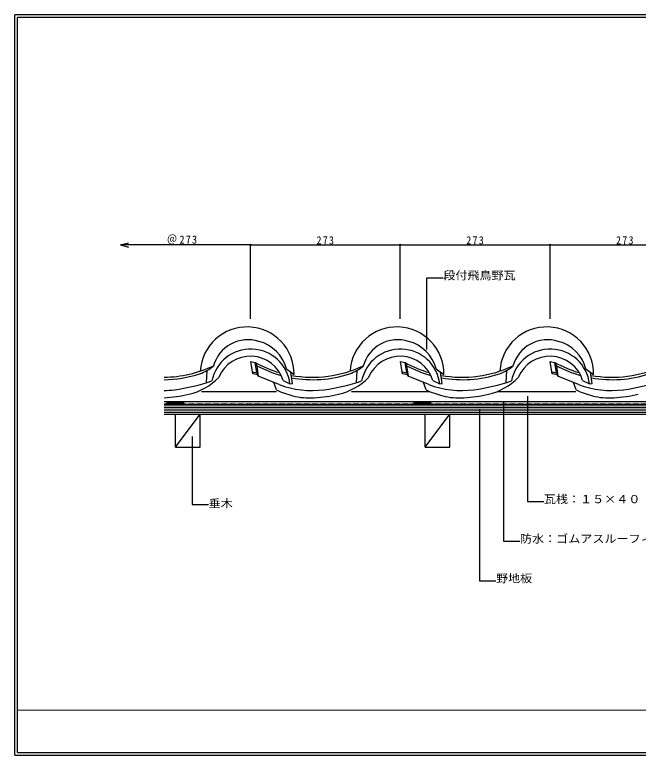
# Model space of a CAD drawing. Units: millimetres, scale not verified. Extents: x -1898 to 2142, y -2692 to 1538.
# Drawn here: x 152 to 1288, y -2692 to -1342 of the extents above; entities that cross this region are included whole.
import ezdxf
from ezdxf.enums import TextEntityAlignment as Align

# ---------------------------------------------------------------- set-up
doc = ezdxf.new("R2010")
doc.units = ezdxf.units.MM
doc.header["$LTSCALE"] = 5
doc.header["$PDMODE"] = 32
doc.header["$PDSIZE"] = 2.5
doc.linetypes.add('DASHED2', pattern=[3, 2, -1])
doc.layers.add('0-A', color=2, linetype='Continuous', lineweight=25)
doc.styles.add('ＭＳ ゴシック', font='')
doc.styles.get('ＭＳ ゴシック').set_extended_font_data('MS Gothic')

msp = doc.modelspace()

# ---------------------------------------------------------------- linework, layer by layer
at = {"layer": '0-A', "color": 7}
for p, q in [((151.807, -2691.853), (151.807, -1341.853)), ((2141.806, -1341.853), (151.807, -1341.853)), ((492.395, -2028.492), (628.685, -2028.492)), ((765.395, -2028.492), (907.819, -2028.492)), ((1031.662, -2028.492), (1174.684, -2028.492)), ((423.784, -2046.936), (1778.261, -2046.936)), ((151.807, -2691.853), (2141.806, -2691.853))]:
    msp.add_line(p, q, dxfattribs=at)
at = {"layer": '0-A'}
for p, q in [((156.806, -2686.853), (156.806, -1346.853)), ((2136.806, -1346.853), (156.806, -1346.853)), ((585.432, -1996.573), (581.885, -1974.202)), ((593.211, -1994.783), (590.206, -1976.02)), ((593.079, -1981.664), (595.675, -2000.992)), ((858.432, -1996.573), (854.885, -1974.202)), ((866.211, -1994.783), (863.206, -1976.02)), ((866.079, -1981.664), (868.676, -2000.992)), ((1131.432, -1996.573), (1127.885, -1974.202)), ((1139.211, -1994.783), (1136.206, -1976.02)), ((1139.079, -1981.664), (1141.675, -2000.992)), ((502.074, -1990.546), (500.805, -2012.735)), ((584.86, -1992.969), (593.211, -1994.783)), ((594.76, -1998.599), (585.432, -1996.573)), ((646.792, -1987.539), (660.952, -1997.641)), ((657.975, -2014.244), (655.072, -1993.446)), ((775.074, -1990.546), (773.805, -2012.735)), ((857.86, -1992.969), (866.211, -1994.783)), ((867.76, -1998.599), (858.432, -1996.573)), ((919.792, -1987.539), (933.952, -1997.641)), ((930.975, -2014.244), (928.072, -1993.446)), ((1048.074, -1990.546), (1046.805, -2012.735)), ((1130.861, -1992.969), (1139.211, -1994.783)), ((1140.76, -1998.599), (1131.432, -1996.573)), ((1192.792, -1987.539), (1206.952, -1997.641)), ((1203.975, -2014.244), (1201.072, -1993.446)), ((640.832, -2008.66), (653.366, -2014.917)), ((913.832, -2008.66), (926.366, -2014.917)), ((1186.832, -2008.66), (1199.366, -2014.917)), ((628.846, -2025.967), (624.007, -2012.384)), ((653.366, -2014.917), (657.975, -2014.244)), ((901.846, -2025.967), (897.007, -2012.384)), ((926.366, -2014.917), (930.975, -2014.244)), ((1174.846, -2025.967), (1170.007, -2012.384)), ((1199.366, -2014.917), (1203.975, -2014.244)), ((156.806, -2686.853), (2136.806, -2686.853))]:
    msp.add_line(p, q, dxfattribs=at)
at = {"layer": '0-A', "color": 6}
for p, q in [((344.394, -1761.486), (358.883, -1765.368)), ((581.563, -1896.485), (581.563, -1761.486)), ((581.563, -1761.486), (854.563, -1761.486)), ((854.563, -1896.485), (854.563, -1761.486)), ((854.563, -1761.486), (1127.563, -1761.486)), ((1127.563, -1896.485), (1127.563, -1761.486)), ((1127.563, -1761.486), (1400.563, -1761.486)), ((902.839, -1821.305), (932.839, -1821.305)), ((902.839, -1952.318), (902.839, -1821.305)), ((1086.248, -2037.081), (1086.248, -2229.303)), ((1042.586, -2048.565), (1042.586, -2301.49)), ((998.923, -2060.494), (998.923, -2373.678)), ((475.082, -2110.668), (475.082, -2234.739)), ((475.082, -2234.739), (505.081, -2234.739)), ((1086.248, -2229.303), (1116.248, -2229.303)), ((1042.586, -2301.49), (1072.586, -2301.49)), ((998.923, -2373.678), (1028.923, -2373.678))]:
    msp.add_line(p, q, dxfattribs=at)
at = {"layer": '0-A', "color": 6, "linetype": 'DASHED2'}
msp.add_line((423.784, -2051.009), (1809.338, -2051.009), dxfattribs=at)
at = {"layer": '0-A', "color": 3}
for p, q in [((429.563, -2049.936), (459.563, -2046.936)), ((879.563, -2049.936), (909.563, -2046.936)), ((423.784, -2052.081), (1901.563, -2052.081)), ((423.784, -2070.081), (1901.563, -2070.081)), ((444.563, -2130.081), (489.564, -2070.081)), ((444.563, -2130.081), (444.563, -2070.081)), ((899.563, -2130.081), (944.564, -2070.081)), ((899.563, -2130.081), (899.563, -2070.081))]:
    msp.add_line(p, q, dxfattribs=at)
at = {"layer": '0-A', "color": 4, "lineweight": 9}
for p, q in [((423.784, -2055.081), (1901.563, -2055.081)), ((423.784, -2058.081), (1901.563, -2058.081)), ((423.784, -2061.081), (1901.563, -2061.081)), ((423.784, -2064.081), (1901.563, -2064.081)), ((423.784, -2067.081), (1901.563, -2067.081)), ((156.806, -2609.493), (2136.806, -2609.493))]:
    msp.add_line(p, q, dxfattribs=at)
at = {"layer": '0-A', "color": 6}
msp.add_lwpolyline([(581.563, -1761.486), (344.394, -1761.486), (358.883, -1757.603)], dxfattribs=at)
at = {"layer": '0-A'}
for points in [[(581.885, -1974.202), (590.206, -1976.02), (593.079, -1981.664)], [(854.885, -1974.202), (863.206, -1976.02), (866.079, -1981.664)], [(1127.885, -1974.202), (1136.206, -1976.02), (1139.079, -1981.664)], [(593.211, -1994.783), (594.76, -1998.599), (594.491, -1999.649)], [(866.211, -1994.783), (867.76, -1998.599), (867.491, -1999.649)], [(1139.211, -1994.783), (1140.76, -1998.599), (1140.491, -1999.649)], [(633.485, -2016.195), (595.675, -2000.992), (594.491, -1999.649)], [(906.485, -2016.195), (868.676, -2000.992), (867.491, -1999.649)], [(1179.485, -2016.195), (1141.675, -2000.992), (1140.491, -1999.649)]]:
    msp.add_lwpolyline(points, dxfattribs=at)
at = {"layer": '0-A', "color": 3}
for points in [[(429.563, -2049.936), (429.563, -2046.936), (459.563, -2046.936), (459.563, -2049.936)], [(879.563, -2049.936), (879.563, -2046.936), (909.563, -2046.936), (909.563, -2049.936)]]:
    msp.add_lwpolyline(points, close=True, dxfattribs=at)
for points in [[(444.563, -2130.081), (489.564, -2130.081), (489.564, -2070.081)], [(899.563, -2130.081), (944.564, -2130.081), (944.564, -2070.081)]]:
    msp.add_lwpolyline(points, dxfattribs=at)
at = {"layer": '0-A'}
for centre, radius, start, end in [((575.387, -1996.529), 85.572, 359.2552, 176.60234), ((848.387, -1996.529), 85.572, 359.2552, 176.60234), ((1121.387, -1996.529), 85.572, 359.2552, 176.60234), ((576.971, -1999.668), 65.374, 72.55406, 164.65234), ((579.298, -2004.789), 69.664, 14.33627, 75.64369), ((849.971, -1999.668), 65.374, 72.55406, 164.65234), ((852.298, -2004.789), 69.664, 14.33627, 75.64369), ((1122.971, -1999.668), 65.374, 72.55406, 164.65234), ((1125.298, -2004.789), 69.664, 14.33627, 75.64369), ((581.787, -2023.384), 72.078, 6.74622, 168.80647), ((854.787, -2023.384), 72.078, 6.74622, 168.80647), ((1127.787, -2023.384), 72.078, 6.74622, 168.80647), ((581.231, -2026.621), 62.248, 16.77069, 157.70694), ((854.231, -2026.621), 62.248, 16.77069, 157.70694), ((1127.231, -2026.621), 62.248, 16.77069, 157.70694), ((421.161, -1787.07), 215.657, 270.69682, 295.53586), ((463.039, -1921.309), 79.483, 289.1205, 309.81059), ((694.161, -1787.07), 215.657, 241.18167, 253.91882), ((694.808, -1791.509), 215.657, 241.85431, 254.49937), ((694.161, -1787.07), 215.657, 259.778, 295.53586), ((736.039, -1921.309), 79.483, 289.1205, 309.81059), ((967.161, -1787.07), 215.657, 241.18167, 253.91882), ((967.808, -1791.509), 215.657, 241.85431, 254.49937), ((967.161, -1787.07), 215.657, 259.778, 295.53586), ((1009.039, -1921.309), 79.483, 289.1205, 309.81059), ((1240.161, -1787.07), 215.657, 241.18167, 253.91882), ((1240.808, -1791.509), 215.657, 241.85431, 254.49937), ((1240.161, -1787.07), 215.657, 259.778, 295.53586), ((421.808, -1791.509), 215.657, 270.5249, 288.17459), ((694.808, -1791.509), 215.657, 259.7704, 288.17459), ((967.808, -1791.509), 215.657, 259.7704, 288.17459), ((1240.808, -1791.509), 215.657, 259.7704, 288.17459), ((396.551, -1674.829), 353.623, 277.49467, 288.89728), ((444.162, -1925.62), 110.928, 283.01743, 315.76198), ((669.551, -1674.829), 353.623, 277.49467, 288.89728), ((717.162, -1925.62), 110.928, 283.01743, 315.76198), ((942.551, -1674.829), 353.623, 277.49467, 288.89728), ((990.161, -1925.62), 110.928, 282.99112, 315.76198), ((1215.551, -1674.829), 353.623, 277.49467, 288.89728), ((693.359, -1853.695), 173.179, 249.7731, 277.40471), ((966.359, -1853.695), 173.179, 249.7731, 277.40471), ((1239.36, -1853.695), 173.179, 249.7731, 277.40471), ((420.359, -1853.695), 173.179, 271.13292, 277.42314), ((403.404, -1738.797), 302.141, 273.86766, 282.56783), ((708.673, -1845.51), 197.324, 246.13734, 255.34842), ((689.259, -1924.33), 116.163, 254.77934, 274.12711), ((676.403, -1738.797), 302.141, 274.02643, 282.56783), ((981.673, -1845.51), 197.324, 246.13734, 255.35455), ((962.259, -1924.33), 116.163, 254.77934, 274.12711), ((949.403, -1738.797), 302.141, 274.02643, 282.56783), ((1254.673, -1845.51), 197.324, 246.13734, 255.34842), ((1235.259, -1924.33), 116.163, 254.77934, 274.12711), ((1222.403, -1738.797), 302.141, 274.02643, 282.56783)]:
    msp.add_arc(centre, radius, start, end, dxfattribs=at)
at = {"layer": '0-A', "color": 6}
for p in [(581.563, -1761.486), (854.563, -1761.486), (1127.563, -1761.486)]:
    msp.add_point(p, dxfattribs=at)

# ---------------------------------------------------------------- texts
at = {"layer": '0-A', "color": 3, "style": 'ＭＳ ゴシック', "width": 1.1}
for s, p in [('段付飛鳥野瓦', (932.839, -1828.806)), ('垂木', (505.081, -2244.739)), ('瓦桟：１５×４０', (1116.248, -2236.803)), ('防水：ゴムアスルーフィング', (1072.586, -2308.99)), ('野地板', (1028.923, -2381.177))]:
    msp.add_text(s, height=14.66, dxfattribs=at).set_placement(p, align=Align.BOTTOM_LEFT)
at = {"layer": '0-A', "color": 3, "char_height": 14.66, "attachment_point": 7, "style": 'ＭＳ ゴシック'}
for s, insert in [('\\T1.21;\\W0.95;＠273', (428.813, -1760.485)), ('\\T1.27;\\W0.9;273', (701.813, -1760.485)), ('\\T1.27;\\W0.9;273', (974.813, -1760.485)), ('\\T1.27;\\W0.9;273', (1247.813, -1760.485))]:
    msp.add_mtext(s, dxfattribs=dict(at, insert=insert))

doc.saveas('drawing.dxf')
